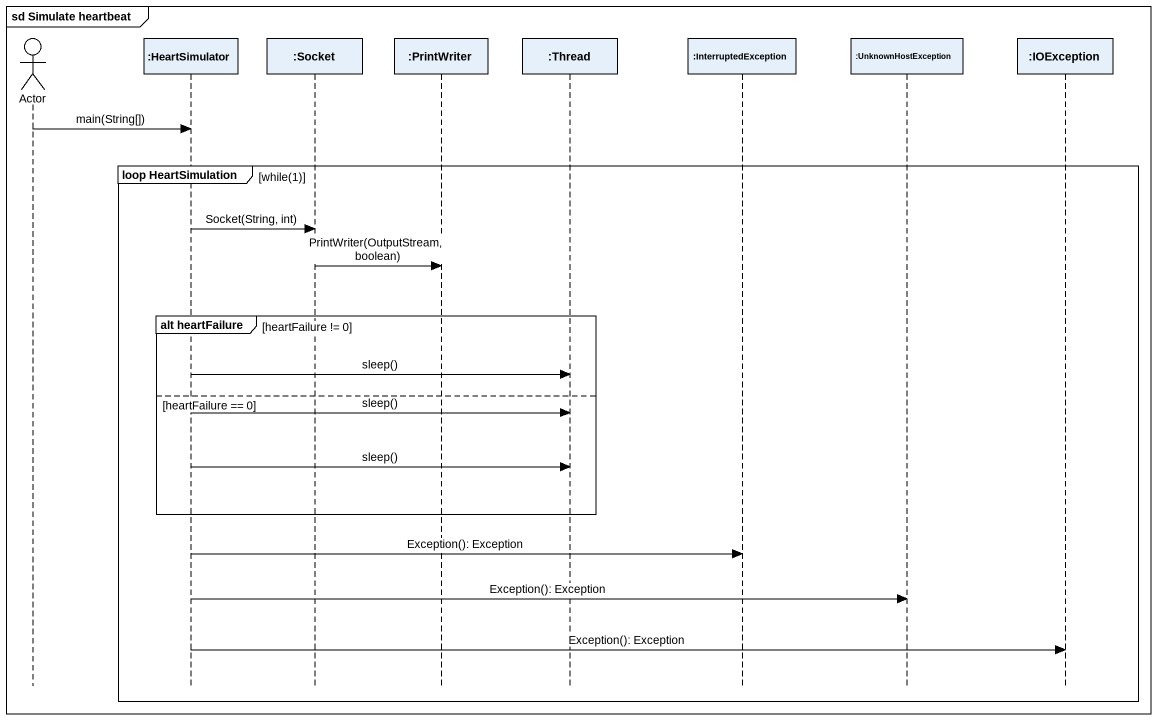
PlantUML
@startuml
mainframe sd Simulate heartbeat
hide footbox
actor "Actor" as Actor_
participant ":HeartSimulator" as HeartSimulator
participant ":Socket" as Socket
participant ":PrintWriter" as PrintWriter
participant ":Thread" as Thread
participant ":InterruptedException" as InterruptedException
participant ":UnknownHostException" as UnknownHostException
participant ":IOException" as IOException

Actor_ -> HeartSimulator : main(String[])
group loop HeartSimulation [while(1)]
  HeartSimulator -> Socket : Socket(String, int)
  Socket -> PrintWriter : PrintWriter(OutputStream, boolean)
  group alt heartFailure [heartFailure != 0]
    HeartSimulator -> Thread : sleep()
  else heartFailure == 0
    HeartSimulator -> Thread : sleep()
    HeartSimulator -> Thread : sleep()
  end
  HeartSimulator -> InterruptedException : Exception(): Exception
  HeartSimulator -> UnknownHostException : Exception(): Exception
  HeartSimulator -> IOException : Exception(): Exception
end
@enduml
